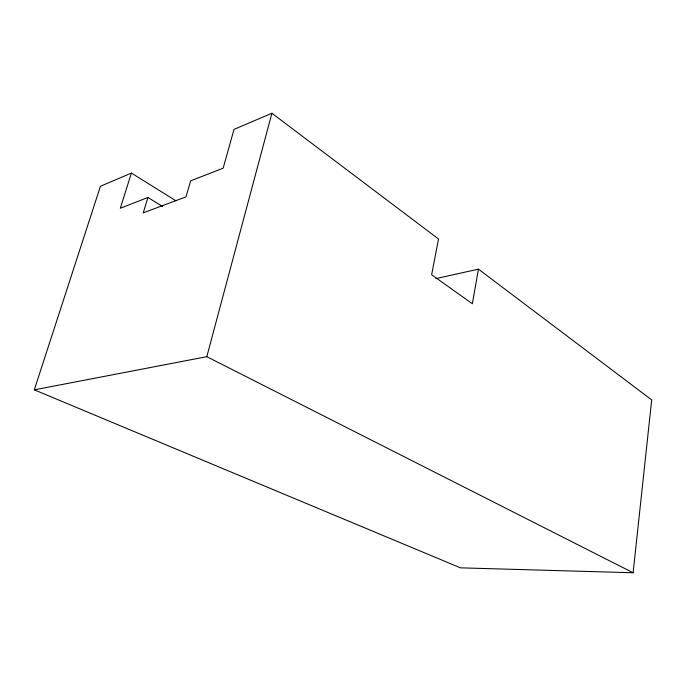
<?xml version="1.0" encoding="UTF-8"?>
<svg xmlns="http://www.w3.org/2000/svg" width="686" height="686" viewBox="0 0 686 686"><rect width="100%" height="100%" fill="white"/><g stroke="black" fill="none" stroke-linecap="round" stroke-linejoin="round"><path stroke-width="1.03" d="M175.925 200.792L131.395 173.069L100.448 186.249L34.3 389.837L460.469 567.837L633.109 572.759L651.7 399.912L478.451 269.152L435.816 278.619M478.451 269.152L472.345 303.752L431.631 274.743L438.534 239.011L271.905 113.241L234.02 129.371L223.139 168.207L190.657 180.838L185.983 196.865L143.22 212.849L147.919 197.482L162.531 206.417M34.3 389.837L206.803 356.677L271.905 113.241M131.395 173.069L120.324 208.244L147.919 197.482M206.803 356.677L633.109 572.759"/></g></svg>
